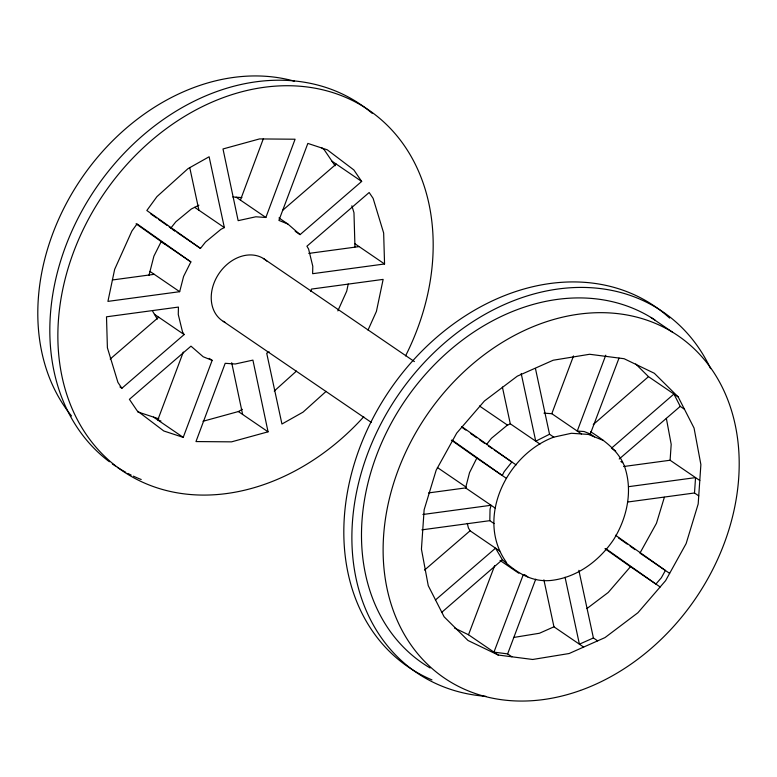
<?xml version="1.0" encoding="UTF-8"?>
<svg xmlns="http://www.w3.org/2000/svg" width="777" height="777" viewBox="0 0 777 777"><rect width="100%" height="100%" fill="white"/><g stroke="black" fill="none" stroke-linecap="round" stroke-linejoin="round"><path stroke-width="1.17" d="M494.055 523.562L489.811 520.668L490.044 509.246L491.054 505.273L422.921 514.491M699.795 480.507L670.104 460.246L671.192 444.308L666.355 418.395M698.737 495.881L694.502 492.977L695.551 477.612L628.787 486.645M348.222 284.023L346.727 291.132L337.84 310.887M148.97 275.388L153.904 256.157L161.179 241.647L190.86 261.917L183.595 276.427L179.672 291.686L107.925 301.389L114.646 269.386L131.925 230.973L137.073 223.912L190.86 261.917M310.79 291.443L311.392 289.093L383.139 279.39L376.418 311.402L368.026 330.06M428.554 492.919L465.608 487.907L469.531 472.639L476.806 458.129L451.369 440.161M664.364 497.28L656.458 523.3L639.947 553.107L669.638 573.368M240.423 200.097L263.286 138.86M265.87 217.473L295.085 139.219L259.518 138.928L222.999 148.961L238.15 220.658L255.808 216.793L265.87 217.473L236.179 197.203M183.304 352.059L157.77 419.998L160.956 421.047M212.15 360.373L203.195 356.76L190.977 346.153L129.4 399.329L137.179 410.81L163.792 430.982L183.217 437.364L212.15 360.373L209.217 358.372M543.978 413.16L551.806 413.685L573.513 355.944M605.769 355.196L577.253 431.06L584.149 431.526L590.297 433.993L594.531 436.897M511.878 656.788L507.643 653.894L535.732 579.166M498.193 655.03L467.997 640.481L444.133 616.831L428.253 585.683L421.435 549.174L424.135 509.78L436.169 470.182L456.721 433.09L484.392 401.019L517.297 376.165L553.185 360.227L589.626 354.273L624.116 358.721L654.321 373.271L678.175 396.921L694.055 428.059L700.883 464.578L698.183 503.972L686.149 543.57L665.598 580.662L637.927 612.732L605.021 637.577L569.123 653.525L532.692 659.479L498.193 655.03L468.512 634.76L494.658 565.656M523.115 575.097L493.958 652.136L507.643 653.894M590.297 433.993L619.016 358.09M170.785 228.147L175.816 221.804L191.307 209.013L198.912 205.186M200.476 248.407L205.507 242.065L220.989 229.283L224.359 227.593L209.12 156.769L188.015 168.638L156.954 196.61L146.834 210.509L200.476 248.407L176.991 232.372M486.412 444.629L491.443 438.286L506.934 425.495L510.295 423.805L539.986 444.075M660.149 586.965L630.468 566.705L608.236 592.462L586.946 608.546M274.242 391.074L296.435 371.095M326.117 391.365L303.04 412.14L281.934 424.019L266.705 353.195L269.23 351.923M593.269 424.563L648.494 376.651L678.175 396.921M441.705 612.363L502.36 559.741C516.365 572.231 530.982 582.323 550.883 580.477C577.117 577.573 599.582 560.673 613.937 539.121C627.262 517.327 633.148 490.064 624.213 465.52C617.89 450.097 604.176 440.404 590.627 431.721M110.179 359.052L158.693 317.201M282.789 210.217L336.218 164.073M121.892 388.267L184.139 334.576L182.478 331.75L178.273 314.52L178.428 307.08L106.498 316.812L107.401 347.785L117.939 382.43L121.892 388.267L119.94 386.927M300.087 234.625L361.664 181.449L353.885 169.969L327.272 149.806L307.847 143.415L278.904 220.406L287.869 224.019L300.087 234.625L295.192 231.284M424.543 570.075L470.085 530.788L499.766 551.058M435.421 600.009L495.532 548.164L502.36 559.741M619.211 459.013L680.234 406.381L684.479 409.275M203.001 421.27L238.374 411.548L242.337 409.324M603.496 440.501L588.393 434.421L571.435 433.275L553.778 437.14L549.533 434.246L535.741 441.181L521.202 373.552M553.778 437.14C506.604 454.526 474.99 518.832 506.604 562.635M583.644 647.076L553.952 626.816L539.442 633.255L513.578 637.48M597.639 640.86L593.405 637.966L579.399 644.182L565.054 577.233M268.065 431.818L231.546 441.851L195.979 441.569L225.194 363.315L235.256 363.995L252.913 360.12L268.065 431.818L238.374 411.548M112.374 279.982L154.225 274.32M308.77 253.409L359.11 246.6M384.557 263.976L312.636 273.698L312.791 266.258L308.586 249.038L306.915 246.212L369.162 192.511L373.115 198.349L383.653 232.993L384.557 263.976L354.875 243.706M623.61 466.53L670.104 460.246M421.862 529.856L489.811 520.668M627.554 502.039L694.502 492.977M232.828 196.979L241.929 197.591M137.529 411.839L158.848 418.852M454.487 628.01L468.512 634.76M650.941 317.443L672.571 332.216M331.973 161.179L361.664 181.449M278.962 217.939L287.869 224.019M615.714 451.107L611.47 448.212L673.941 394.026L680.234 406.381M551.806 413.685L581.497 433.954M620.852 461.538L622.542 462.694M194.668 207.323L224.359 227.593M263.335 258.44L414.432 361.587M479.477 405.992L507.498 425.116M172.484 229.302L175.029 231.041L169.182 226.903M488.374 445.959L492.288 448.64M494.25 449.97L516.103 464.889M476.806 458.129L506.487 478.399M149.98 271.426L179.672 291.686M223.222 321.319L371.319 422.416M437.364 467.501L466.385 487.305M465.608 487.907L495.299 508.168M154.458 314.306L184.139 334.576M524.388 574.543L527.777 576.855M500.019 560.411L518.822 573.251M153.525 417.103L183.217 437.364M461.849 426.66L511.858 461.994L504.137 471.736L502.253 475.505L452.35 440.248M615.501 535.217L665.394 570.473L661.353 577.767L655.914 584.071L605.895 548.737M461.897 427.301L465.821 430.079M470.726 433.537L476.612 437.694M479.555 439.772L484.45 443.24M618.424 537.898L627.224 544.114M630.166 546.192L635.052 549.65M150.651 213.811L156.498 217.948M158.45 219.328L167.23 225.524M604.962 548.688L630.468 566.705M136.072 223.815L165.414 244.541M321.348 147.543L324.194 149.708L335.101 165.792M635.712 363.986L648.494 376.651M470.085 530.788L468.414 527.962L467.298 523.377M152.787 311.48L157.304 319.133M351.864 205.798L353.972 212.733L354.963 246.96M535.44 368.473L549.533 434.246M578.855 570.337L593.405 637.966M543.89 579.827L553.952 626.816M502.389 387.033L510.295 423.805M189.773 167.725L198.912 210.217M231.692 362.733L242.618 414.442M141.22 479.506A218.424 171.464 -55.7 0 1 133.401 476.155M131.206 475.106A218.424 171.464 -55.7 0 1 127.943 473.455M125.787 472.299A218.424 171.464 -55.7 0 1 117.385 467.317M115.346 465.986A218.424 171.464 -55.7 0 1 112.344 463.908M109.402 461.761A218.424 171.464 -55.7 0 1 103.496 177.583A218.424 171.464 -55.7 0 1 372.144 113.306M363.762 416.754A218.424 171.464 -55.7 0 1 64.714 387.616A218.424 171.464 -55.7 0 1 271.571 86.451A218.424 171.464 -55.7 0 1 405.565 355.885M225.136 322.377A37.306 29.283 -55.7 0 1 219.046 273.436A37.306 29.283 -55.7 0 1 266.832 261.072M71.542 415.977A207.236 162.684 -55.7 0 1 79.798 180.905A207.236 162.684 -55.7 0 1 294.512 81.226M430.128 667.977A207.236 162.684 -55.7 0 1 401.447 405.992A207.236 162.684 -55.7 0 1 654.904 319.969M431.973 679.904A218.424 171.464 -55.7 0 1 387.092 394.065A218.424 171.464 -55.7 0 1 669.609 318.084M485.868 696.328A218.424 171.464 -55.7 0 1 398.251 394.939A218.424 171.464 -55.7 0 1 710.605 368.648M580.584 690.384A207.236 162.684 -55.7 0 0 704.72 360.12A207.236 162.684 -55.7 0 0 398.164 470.114A207.236 162.684 -55.7 0 0 580.584 690.384"/></g></svg>
